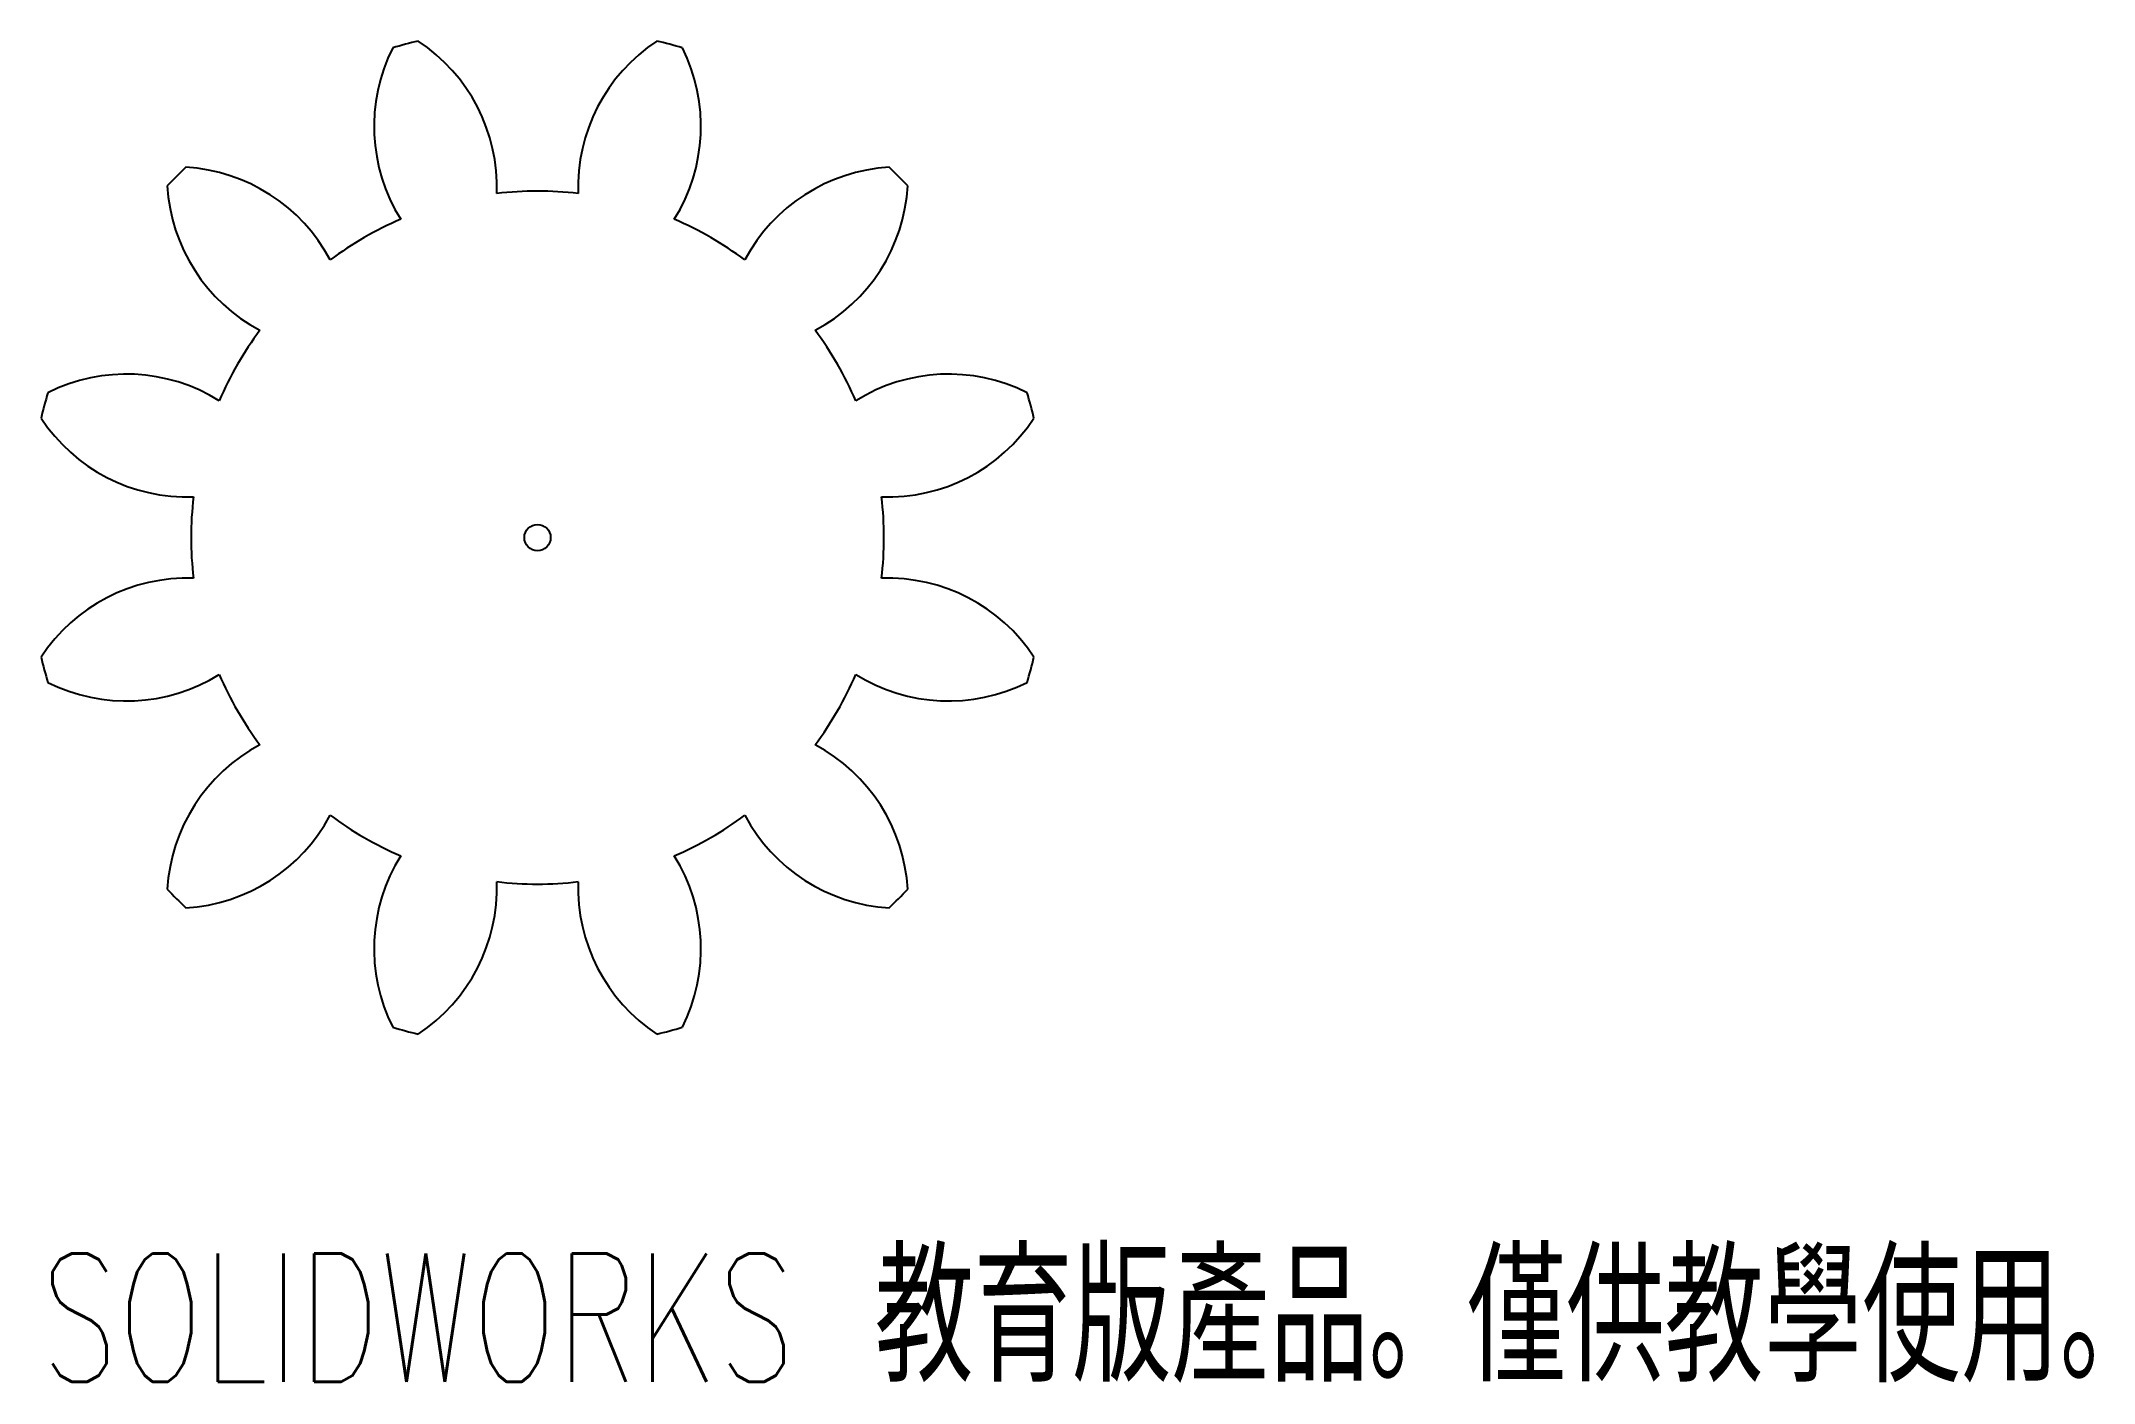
# Model space of a CAD drawing. Header units: millimetres. Extents: x -18.7 to 58.7, y -31.9 to 18.7.
import ezdxf

# ---------------------------------------------------------------- set-up
doc = ezdxf.new("R2010")
doc.units = ezdxf.units.MM
doc.styles.add('SLDTEXTSTYLE0', font='TXT', dxfattribs={"width": 0.7, "bigfont": 'bigfont'})

msp = doc.modelspace()

# ---------------------------------------------------------------- linework, layer by layer
at = {"color": 7, "linetype": 'Continuous', "lineweight": 25}
msp.add_circle((0, 0), 0.495, dxfattribs=at)
for centre, radius, start, end in [((0, 0), 19.25, 103.52484, 106.47516), ((-8.13, 13.203), 6.6, 357.98886, 56.65567), ((8.13, 13.203), 6.6, 123.34433, 182.01114), ((0, 0), 19.25, 73.52484, 76.47516), ((0.439, 15.499), 6.6, 153.34433, 212.01114), ((-0.439, 15.499), 6.6, 327.98886, 26.65567), ((0, 0), 19.25, 133.52484, 136.47516), ((-13.642, 7.369), 6.6, 27.98886, 86.65567), ((13.642, 7.369), 6.6, 93.34433, 152.01114), ((0, 0), 19.25, 43.52484, 46.47516), ((-7.369, 13.642), 6.6, 183.34433, 242.01114), ((7.369, 13.642), 6.6, 297.98886, 356.65567), ((0, 0), 13.061, 83.25611, 96.74389), ((0, 0), 13.061, 113.25611, 126.74389), ((0, 0), 13.061, 53.25611, 66.74389), ((0, 0), 13.061, 143.25611, 156.74389), ((0, 0), 13.061, 23.25611, 36.74389), ((0, 0), 19.25, 163.52484, 166.47516), ((-15.499, -0.439), 6.6, 57.98886, 116.65567), ((15.499, -0.439), 6.6, 63.34433, 122.01114), ((0, 0), 19.25, 13.52484, 16.47516), ((-13.203, 8.13), 6.6, 213.34433, 272.01114), ((13.203, 8.13), 6.6, 267.98886, 326.65567), ((0, 0), 13.061, 173.25611, 186.74389), ((0, 0), 13.061, 353.25611, 6.74389), ((-13.203, -8.13), 6.6, 87.98886, 146.65567), ((13.203, -8.13), 6.6, 33.34433, 92.01114), ((0, 0), 19.25, 193.52484, 196.47516), ((0, 0), 19.25, 343.52484, 346.47516), ((-15.499, 0.439), 6.6, 243.34433, 302.01114), ((0, 0), 13.061, 203.25611, 216.74389), ((0, 0), 13.061, 323.25611, 336.74389), ((15.499, 0.439), 6.6, 237.98886, 296.65567), ((-7.369, -13.642), 6.6, 117.98886, 176.65567), ((7.369, -13.642), 6.6, 3.34433, 62.01114), ((-13.642, -7.369), 6.6, 273.34433, 332.01114), ((0, 0), 13.061, 233.25611, 246.74389), ((0, 0), 13.061, 293.25611, 306.74389), ((13.642, -7.369), 6.6, 207.98886, 266.65567), ((0.439, -15.499), 6.6, 147.98886, 206.65567), ((-0.439, -15.499), 6.6, 333.34433, 32.01114), ((-8.13, -13.203), 6.6, 303.34433, 2.01114), ((0, 0), 13.061, 263.25611, 276.74389), ((8.13, -13.203), 6.6, 177.98886, 236.65567), ((0, 0), 19.25, 223.52484, 226.47516), ((0, 0), 19.25, 313.52484, 316.47516), ((0, 0), 19.25, 253.52484, 256.47516), ((0, 0), 19.25, 283.52484, 286.47516)]:
    msp.add_arc(centre, radius, start, end, dxfattribs=at)

# ---------------------------------------------------------------- texts
at = {"color": 7, "linetype": 'Continuous', "insert": (-18.716, -26.986), "char_height": 4.83362, "attachment_point": 1, "style": 'SLDTEXTSTYLE0'}
msp.add_mtext('SOLIDWORKS \\M+18BB3\\M+188E7\\M+194C5產\\M+19569\\M+18142\\M+18BCD\\M+18B9F\\M+18BB3\\M+19B7B\\M+18E67\\M+19770\\M+18142', dxfattribs=at)

doc.saveas('drawing.dxf')
